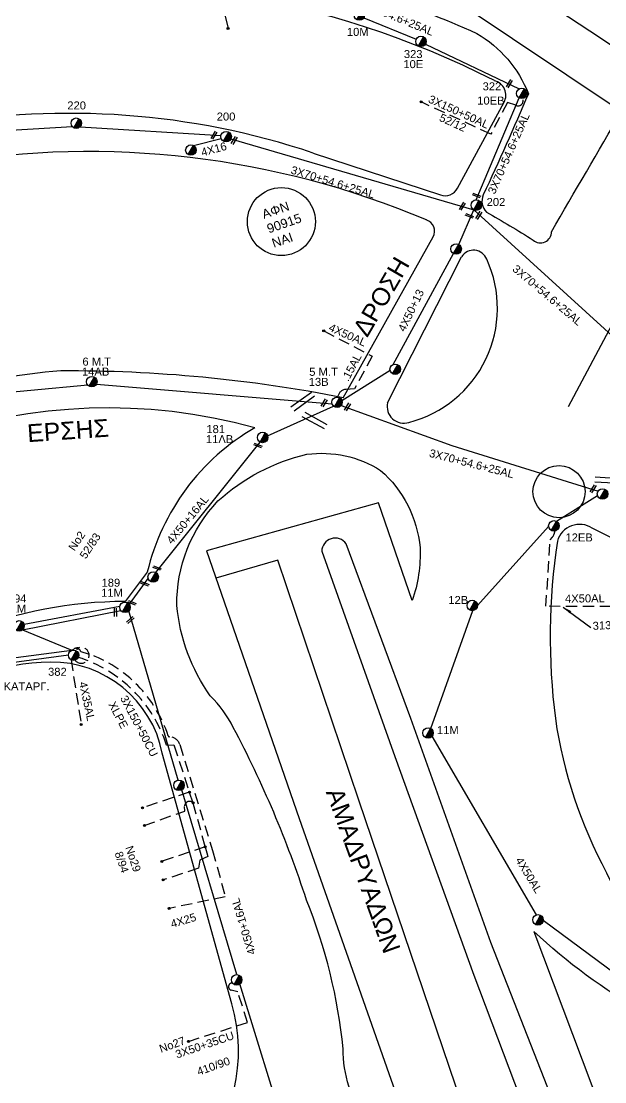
# Model space of a CAD drawing. Header units: millimetres. Extents: x 875 to 3140, y 727 to 1775.
# Drawn here: x 1568.6 to 1699.9, y 1297.2 to 1535.7 of the extents above; entities that cross this region are included whole.
import ezdxf
from ezdxf.enums import TextEntityAlignment as Align

# ---------------------------------------------------------------- set-up
doc = ezdxf.new("R2010")
doc.units = ezdxf.units.MM
doc.linetypes.add('DASHED', pattern=[19.05, 12.7, -6.35])
for name, color, linetype in [('Άγνωστα', 7, 'Continuous'), ('Γέφυρες Εναερίου Δικτύου', 7, 'Continuous'), ('Γυμνά εναέρια ΧΤ (3Φ)   3x50+35CU', 7, 'Continuous'), ('Γυμνά εναέρια ΧΤ (3Φ)   4x16AL', 7, 'Continuous'), ('Γυμνά εναέρια ΧΤ (3Φ)   4x35AL', 7, 'Continuous'), ('Γυμνά εναέρια ΧΤ (3Φ)   4x50AL', 7, 'Continuous'), ('Γυμνά εναέρια ΧΤ και ΦΟΠ (3Φ)   4x50+16AL', 7, 'Continuous'), ('Εναέρια παροχή ΧΤ 4x16', 7, 'SYN_LINE'), ('Εναέρια παροχή ΧΤ 4x25', 7, 'SYN_LINE'), ('Επιγραφές - Σχήματα', 7, 'Continuous'), ('Καλώδια ΧΤ   3x150+50AL', 7, 'DASHED'), ('Καλώδια ΧΤ   3x150+50CU', 7, 'DASHED'), ('Καλώδια ΧΤ   3x150AL+50XLPE', 7, 'DASHED'), ('Καλώδια ΧΤ   4x50+13', 7, 'Continuous'), ('Μηχανική τομή', 7, 'Continuous'), ('Στύλος ΦΜ', 7, 'Continuous'), ('Στύλος ΦΜ @ 1', 7, 'Continuous'), ('Συνδέσεις', 7, 'Continuous'), ('Συνεστραμμένα ΧΤ   3x70+54.6+25AL', 7, 'SYN_LINE'), ('Τομή', 7, 'Continuous'), ('Υπόβαθρο ΔΕΗ', 7, 'Continuous'), ('Υπόγεια Καλώδια Δικτύου ΧΤ   .15', 7, 'DASHED')]:
    doc.layers.add(name, color=color, linetype=linetype)
doc.styles.add('ar', font='arial.ttf')
doc.styles.get("Standard").update_dxf_attribs({"font": 'arial.ttf'})
doc.linetypes.add('SYN_LINE', pattern='A,0.5,-0.0001,["/\\/\\/\\/",Standard,S=0.1,R=0,X=0,Y=-0.05],-0.25', length=0.7501)
doc.dimstyles.new('ISO-25', dxfattribs={"dimtxt": 2.5, "dimasz": 2.5, "dimexe": 1.25, "dimexo": 0.625, "dimtad": 1, "dimtxsty": 'Standard', "dimcen": 2.5, "dimadec": 0, "dimazin": 0, "dimtfac": 1, "dimtmove": 0, "dimatfit": 3, "dimfxl": 1, "dimarcsym": 0})

# ---------------------------------------------------------------- blocks, each defined once
blk = doc.blocks.new('ΥΠΑΡΧΩΝ ΤΣΙΜΕΝΤΕΝΙΟΣ ΣΤΥΛΟΣ')
at = {"layer": 'Στύλος ΦΜ'}
blk.add_hatch(color=256, dxfattribs=at).paths.add_polyline_path([(-1.29, -2.28, 0.574793), (2.62, 0, 0.268822), (1.3, 2.27)])
blk.add_line((-1.29, -2.28), (1.3, 2.27), dxfattribs=at)
blk.add_circle((0, 0), 2.62, dxfattribs=at)
at = {"layer": 'Στύλος ΦΜ', "flags": 4}
for tag, p in [('ΑΡΙΘΜΟΣ', (-4.68, 8.05)), ('ΤΥΠΟΣ', (-4.91, 3.03))]:
    blk.add_attdef(tag, p, '', height=4, dxfattribs=at)
blk = doc.blocks.new('ΤΟΜΗ')
at = {"layer": 'Τομή', "ltscale": 40}
for p, q in [((-5.68, 0), (5.68, 0)), ((5.68, -2.33), (-5.68, -2.33))]:
    blk.add_line(p, q, dxfattribs=at)
blk = doc.blocks.new('ΜΗΧΑΝΙΚΗ ΤΟΜΗ')
at = {"layer": 'Μηχανική τομή', "ltscale": 40}
for p, q in [((-1.89, 0.78), (1.89, 0.78)), ((1.89, 0), (-1.89, 0))]:
    blk.add_line(p, q, dxfattribs=at)
blk = doc.blocks.new('_ΣΥΝΔΕΣΗ')
at = {"layer": 'Συνδέσεις', "linetype": 'SYN_LINE', "ltscale": 40}
blk.add_hatch(color=256, dxfattribs=at).paths.add_polyline_path([(0.5, -0.01, 1), (-0.5, -0.01, 1)])
at = {"layer": 'Συνδέσεις'}
blk.add_circle((0, -0.01), 0.5, dxfattribs=at)

msp = doc.modelspace()

# ---------------------------------------------------------------- linework, layer by layer
at = {"layer": 'Άγνωστα'}
msp.add_circle((1627.17, 1490.65), 7.65, dxfattribs=at)
at = {"layer": 'Γέφυρες Εναερίου Δικτύου', "color": 2, "linetype": 'DASHED', "ltscale": 0.2}
for points in [[(1606.46, 1362.35), (1595.88, 1358.82)], [(1610.02, 1350.03), (1600.17, 1346.73)], [(1610.02, 1350.03), (1600.24, 1346.75)]]:
    msp.add_lwpolyline(points, dxfattribs=at)
msp.add_lwpolyline([(1596.34, 1354.84), (1605.46, 1358.1), (1605.39, 1359.1, -0.691077), (1607.28, 1359.95, -0.873845)], format="xyb", dxfattribs=at)
at = {"layer": 'Γυμνά εναέρια ΧΤ (3Φ)   3x50+35CU', "color": 151, "linetype": 'DASHED', "ltscale": 0.2}
msp.add_lwpolyline([(1606.26, 1306.29), (1619.54, 1310.54), (1617.37, 1317.42), (1615.9, 1317.81, -0.900258), (1616.15, 1319.44, 0.024403)], format="xyb", dxfattribs=at)
at = {"layer": 'Γυμνά εναέρια ΧΤ (3Φ)   4x16AL', "color": 1, "ltscale": 20}
msp.add_lwpolyline([(1607.4, 1507.77), (1613.64, 1509.33)], dxfattribs=at)
at = {"layer": 'Γυμνά εναέρια ΧΤ (3Φ)   4x35AL', "color": 30, "linetype": 'DASHED', "ltscale": 0.2}
msp.add_lwpolyline([(1579.85, 1392.11), (1582.15, 1377.54)], dxfattribs=at)
at = {"layer": 'Γυμνά εναέρια ΧΤ (3Φ)   4x50AL', "color": 27, "linetype": 'DASHED', "ltscale": 0.2}
msp.add_lwpolyline([(1636.69, 1466.08), (1647.57, 1460.41)], dxfattribs=at)
at = {"layer": 'Γυμνά εναέρια ΧΤ (3Φ)   4x50AL', "color": 1}
for points in [[(1689.04, 1423.25), (1698.27, 1429.08)], [(1671.29, 1404.3), (1687.29, 1422.08)], [(1660.75, 1376.67), (1670.21, 1403.16)], [(1684.52, 1334.73), (1661.08, 1374.91)], [(1712.68, 1313.74), (1686.06, 1333.49)]]:
    msp.add_lwpolyline(points, dxfattribs=at)
at = {"layer": 'Γυμνά εναέρια ΧΤ (3Φ)   4x50AL', "color": 1, "linetype": 'DASHED', "ltscale": 0.2}
msp.add_lwpolyline([(1701.34, 1404.06), (1686.68, 1404.14), (1687.62, 1419.12), (1688.12, 1419.7, 0.14824), (1688.71, 1421.08, -0.89203)], format="xyb", dxfattribs=at)
at = {"layer": 'Γυμνά εναέρια ΧΤ και ΦΟΠ (3Φ)   4x50+16AL', "color": 30}
for points in [[(1624.08, 1442.48), (1638.88, 1449.16)], [(1598.92, 1411.75), (1622.38, 1441.08)], [(1592.97, 1404.58), (1597.2, 1410.42)]]:
    msp.add_lwpolyline(points, dxfattribs=at)
at = {"layer": 'Γυμνά εναέρια ΧΤ και ΦΟΠ (3Φ)   4x50+16AL', "color": 151}
for points in [[(1603.94, 1365.04), (1592.88, 1403.12)], [(1617.18, 1321.3), (1604.75, 1362.88)], [(1628.58, 1284.48), (1617.84, 1319.21)]]:
    msp.add_lwpolyline(points, dxfattribs=at)
at = {"layer": 'Εναέρια παροχή ΧΤ 4x16', "color": 27, "ltscale": 10}
msp.add_lwpolyline([(1613, 1542.93), (1615.17, 1534.09)], dxfattribs=at)
at = {"layer": 'Εναέρια παροχή ΧΤ 4x25', "color": 2, "linetype": 'DASHED', "ltscale": 0.2}
msp.add_lwpolyline([(1614.55, 1338.79), (1601.9, 1336.2)], dxfattribs=at)
at = {"layer": 'Καλώδια ΧΤ   3x150+50AL', "color": 27, "ltscale": 0.2}
msp.add_lwpolyline([(1679.91, 1516.81), (1678.01, 1517.45), (1674.28, 1510.33), (1658.61, 1517.57)], dxfattribs=at)
msp.add_arc((1680.42, 1517.82), 1.13, 243.4825, 26.5798, dxfattribs=at)
at = {"layer": 'Καλώδια ΧΤ   3x150AL+50XLPE', "color": 2, "linetype": 'DASHED', "ltscale": 0.2}
for points in [[(1580.06, 1394.25), (1580.48, 1394.53, -0.493495), (1582.03, 1394), (1583.7, 1393.48, -0.231149), (1601.73, 1374.97, 0.447006), (1602.04, 1374.83, -0.297949), (1604.33, 1373.03), (1611.7, 1349.25), (1614.55, 1338.79)], [(1581.51, 1392.66, -0.243212), (1601.31, 1372.94), (1603.01, 1372.95), (1606.46, 1362.35), (1607.28, 1359.95), (1610.02, 1350.03), (1610.62, 1347.87), (1608.79, 1347.03), (1608.56, 1345.23), (1600.53, 1342.6)]]:
    msp.add_lwpolyline(points, format="xyb", dxfattribs=at)
at = {"layer": 'Καλώδια ΧΤ   3x150AL+50XLPE', "color": 7, "linetype": 'DASHED', "ltscale": 0.2}
msp.add_arc((1582.15, 1393.11), 1.78, 218.486, 118.5871, dxfattribs=at)
at = {"layer": 'Καλώδια ΧΤ   4x50+13', "color": 1}
for points in [[(1552.45, 1510.42), (1580.13, 1512.02)], [(1581.91, 1511.99), (1613.59, 1510.03)], [(1667.07, 1485.52), (1670.44, 1493.32)], [(1652.32, 1458.53), (1665.9, 1483.47)], [(1640.78, 1450.45), (1651.61, 1457.24)]]:
    msp.add_lwpolyline(points, dxfattribs=at)
at = {"layer": 'Καλώδια ΧΤ   4x50+13', "color": 27}
for points in [[(1557.89, 1451.52), (1583.6, 1453.94)], [(1585.58, 1454.11), (1638.56, 1449.68)]]:
    msp.add_lwpolyline(points, dxfattribs=at)
at = {"layer": 'Συνεστραμμένα ΧΤ   3x70+54.6+25AL', "color": 27, "ltscale": 15}
msp.add_lwpolyline([(1645.71, 1536.49), (1657.5, 1531.67)], dxfattribs=at)
at = {"layer": 'Συνεστραμμένα ΧΤ   3x70+54.6+25AL', "color": 27, "ltscale": 20}
for points in [[(1659.58, 1530.58), (1680.65, 1520.51)], [(1671, 1495.52), (1680.62, 1518.5)], [(1670.44, 1493.32), (1708.27, 1458.88)]]:
    msp.add_lwpolyline(points, dxfattribs=at)
at = {"layer": 'Συνεστραμμένα ΧΤ   3x70+54.6+25AL', "color": 1, "ltscale": 20}
for points in [[(1615.81, 1509.27), (1670.44, 1493.32)], [(1640.6, 1449.28), (1665.52, 1440.31), (1698.42, 1430.04)]]:
    msp.add_lwpolyline(points, dxfattribs=at)
at = {"layer": 'Συνεστραμμένα ΧΤ   3x70+54.6+25AL', "color": 151, "ltscale": 20}
msp.add_lwpolyline([(1568.93, 1398.84), (1591.09, 1403.16)], dxfattribs=at)
at = {"layer": 'Συνεστραμμένα ΧΤ   3x70+54.6+25AL', "color": 30, "ltscale": 20}
msp.add_lwpolyline([(1569.29, 1400.09), (1590.85, 1404.16)], dxfattribs=at)
at = {"layer": 'Συνεστραμμένα ΧΤ   3x70+54.6+25AL', "color": 30, "ltscale": 15}
msp.add_lwpolyline([(1568.93, 1398.84), (1580.06, 1394.25)], dxfattribs=at)
at = {"layer": 'Συνεστραμμένα ΧΤ   3x70+54.6+25AL', "color": 2, "ltscale": 20}
msp.add_lwpolyline([(1553.63, 1390.81), (1580.06, 1394.25)], dxfattribs=at)
at = {"layer": 'Συνεστραμμένα ΧΤ   3x70+54.6+25AL', "color": 5, "ltscale": 15}
msp.add_lwpolyline([(1554.22, 1389.83), (1579.25, 1393.2)], dxfattribs=at)
at = {"layer": 'Υπόβαθρο ΔΕΗ'}
for p, q in [((1666.82, 1498.18), (1677.26, 1517.49)), ((1651.07, 1449.92), (1667.69, 1482.76))]:
    msp.add_line(p, q, dxfattribs=at)
for points in [[(1605.64, 1627.03), (1585.63, 1599.4, 0.501543), (1592.03, 1586.5, -0.06937), (1645.07, 1564.51, -0.028444), (1722.52, 1515.87, 0.240705), (1727.35, 1518.33, 0.238321), (1726.57, 1549.59, 0.052081), (1719.2, 1561.7, 0.059819), (1686.38, 1591.12, 0.055527), (1627.43, 1623.95, 0.016929), (1609.49, 1628.71, 0.23279), (1605.64, 1627.03, 2.638432)], [(1691.79, 1449.04), (1719.36, 1500.89, 0.240284), (1718.79, 1505.27), (1703.62, 1515.38), (1666.96, 1539.94, 0.026052), (1620.62, 1564.91, 0.030155), (1560.68, 1587.33, 0.003325), (1490.53, 1553.77, -0.001705), (1419.59, 1489.59, 1), (1423.93, 1485.01, 0.008744), (1459.82, 1515.25, -0.044165), (1527.6, 1544.18, -0.068774), (1568.68, 1551.56, -0.080219), (1624.59, 1548.25, -0.053266), (1671.11, 1532.97, -0.169949), (1682.73, 1519.42, -0.007821), (1672.58, 1496.65, 0.310652), (1673.3, 1492.79, -0.010079), (1683.81, 1486.51, 0.653392), (1687.92, 1488.38, 0.000552), (1703.62, 1515.38, -0.593573)], [(1661.16, 1243.14), (1646.07, 1288.53, -0.150095), (1641.05, 1304.63, 0.071125), (1632.84, 1338.05, 0.04305), (1616.36, 1376.87, 0.085983), (1611.18, 1384, -0.131863), (1603.65, 1404.31, -0.19517), (1612.89, 1427.83, -0.127673), (1632.92, 1438.34, -0.17403), (1649.49, 1434.71, -0.190679), (1658.36, 1417.32, -0.094546), (1656.59, 1405.42), (1648.98, 1427.42), (1610.31, 1416.58), (1631.15, 1356.41), (1657.54, 1281.38, 0.792528), (1669.36, 1287.58), (1644.6, 1360.53), (1626.35, 1414.5), (1612.41, 1410.5)], [(1718.47, 1323.68), (1726.22, 1323.74), (1745.23, 1362.25, -0.053196), (1735.6, 1374.87, -0.21253), (1735.15, 1402.27, -0.000485), (1697.08, 1421.71, 0.50604), (1689.26, 1418.81, 0.068906), (1688.81, 1378.88, 0.088163), (1700.31, 1344.23, 0.147264), (1718.47, 1323.68, 0.326313)], [(1661.16, 1243.14), (1713.73, 1216.9, 0.755839), (1718.31, 1220.07), (1712.24, 1238.13), (1696.8, 1271.21), (1674.25, 1328.53), (1656.29, 1378.93), (1641.72, 1418.21, 0.722545), (1636.26, 1416.51), (1652.66, 1370.38), (1670.48, 1321.21), (1683.64, 1286.23)], [(1683.96, 1331), (1703.53, 1279.02, -0.067119), (1708.57, 1312.85, -0.058068), (1683.96, 1331, -30.142137)]]:
    msp.add_lwpolyline(points, format="xyb", dxfattribs=at)
for points in [[(1634.33, 1506.08), (1662.94, 1496.64)], [(1641.1, 1451.05), (1661.28, 1487.23)], [(1597.01, 1411.78), (1592.01, 1405.22)], [(1616.06, 1314.74), (1600.39, 1371.09)]]:
    msp.add_lwpolyline(points, dxfattribs=at)
msp.add_circle((1689.62, 1429.92), 5.86, dxfattribs=at)
for centre, radius, start, end in [((1583.85, 1343.67), 200.62, 62.9548, 98.7498), ((1674.31, 1519.08), 3.35, 331.5892, 76.9136), ((1579.56, 1342.38), 172.62, 71.5002, 128.2975), ((1583.9, 1311.47), 194.93, 67.0925, 99.4912), ((1663.96, 1499.73), 3.25, 251.735, 331.5892), ((1658.97, 1488.51), 2.64, 330.8536, 72.344), ((1670.38, 1481.02), 3.2, 21.0815, 146.978), ((1649.29, 1471.15), 26.48, 284.3269, 24.5937), ((1588.65, 1314.06), 143.45, 94.4466, 116.7111), ((1579.14, 1135.72), 321.36, 78.8834, 90.2871), ((1588.18, 1323.74), 125, 74.6785, 143.0032), ((1654.7, 1449.05), 3.73, 166.4509, 287.9266), ((1646.66, 1400.1), 51, 119.9305, 166.7613), ((1592.42, 1305.56), 99.66, 90.2373, 131.8699), ((1576.86, 1333.95), 57.68, 91.6134, 124.656), ((1575.35, 1366.07), 25.54, 11.3547, 90.2737), ((1579.26, 1304.23), 38.27, 317.7193, 15.9423)]:
    msp.add_arc(centre, radius, start, end, dxfattribs=at)
at = {"layer": 'Υπόγεια Καλώδια Δικτύου ΧΤ   .15', "color": 27, "linetype": 'DASHED', "ltscale": 0.2}
msp.add_lwpolyline([(1647.57, 1460.41), (1643.64, 1453.06), (1641.68, 1452.92, 0.359769), (1639.87, 1451.19)], format="xyb", dxfattribs=at)

# ---------------------------------------------------------------- block references
at = {"layer": 'Μηχανική τομή'}
for p, xscale, yscale, zscale, rotation in [((1678.26, 1521.78), 0.5000000000000148, 0.5000000000000148, 0.5000000000000148, 238.8564489628371), ((1611.83, 1510.17), 0.5000000000000148, 0.5000000000000148, 0.5000000000000148, 238.8564489628371), ((1616.38, 1509), 0.5000000000000148, 0.5000000000000148, 0.5000000000000148, 238.8564489628371), ((1671.15, 1496.69), 0.499999999999973, 0.499999999999973, 0.499999999999973, 159.5869687060389), ((1667.69, 1494.21), 0.5000000000000148, 0.5000000000000148, 0.5000000000000148, 238.8564489628371), ((1669.53, 1492.13), 0.499999999999973, 0.499999999999973, 0.499999999999973, 159.5869687060389), ((1671.4, 1492.17), 0.5000000000000148, 0.5000000000000148, 0.5000000000000148, 238.8564489628371), ((1636.64, 1449.97), 0.5000000000000148, 0.5000000000000148, 0.5000000000000148, 238.8564489628371), ((1641.87, 1449.09), 0.5000000000000148, 0.5000000000000148, 0.5000000000000148, 238.8564489628371), ((1621.97, 1440.47), 0.4999999999999731, 0.4999999999999731, 0.4999999999999731, 159.5869687060389), ((1697.12, 1430.67), 0.5000000000000603, 0.5000000000000603, 0.5000000000000603, 238.612916663875), ((1599.26, 1412.93), 0.4999999999999731, 0.4999999999999731, 0.4999999999999731, 159.5869687060389), ((1596.51, 1409.39), 0.4999999999999731, 0.4999999999999731, 0.4999999999999731, 159.5869687060389), ((1593.64, 1405.11), 0.4999999999999731, 0.4999999999999731, 0.4999999999999731, 159.5869687060389), ((1589.63, 1402.77), 0.5000000000000537, 0.5000000000000537, 0.5000000000000537, 271.6329805993134), ((1593.06, 1401.23), 0.4999999999999278, 0.4999999999999278, 0.4999999999999278, 222.487677803697)]:
    msp.add_blockref('ΜΗΧΑΝΙΚΗ ΤΟΜΗ', p, dxfattribs=dict(at, xscale=xscale, yscale=yscale, zscale=zscale, rotation=rotation))
at = {"layer": 'Στύλος ΦΜ @ 1', "ltscale": 40}
ref = msp.add_blockref('ΥΠΑΡΧΩΝ ΤΣΙΜΕΝΤΕΝΙΟΣ ΣΤΥΛΟΣ', (1644.71, 1537.12), dxfattribs=dict(at, xscale=0.4499999999998181, yscale=0.4499999999998181, zscale=0.4499999999998181))
ref.add_attrib('ΤΥΠΟΣ', '10M', (1641.9, 1532.42), dxfattribs={"layer": 'Στύλος ΦΜ', "height": 1.8, "flags": 4})
ref = msp.add_blockref('ΥΠΑΡΧΩΝ ΤΣΙΜΕΝΤΕΝΙΟΣ ΣΤΥΛΟΣ', (1658.57, 1531.18), dxfattribs=dict(at, xscale=0.4499999999998181, yscale=0.4499999999998181, zscale=0.4499999999998181))
ref.add_attrib('ΤΥΠΟΣ', '10E', (1654.61, 1525.17), dxfattribs={"layer": 'Στύλος ΦΜ', "height": 1.8, "flags": 4})
ref.add_attrib('ΑΡΙΘΜΟΣ', '323', (1654.72, 1527.43), dxfattribs={"layer": 'Στύλος ΦΜ', "height": 1.8, "flags": 4})
ref = msp.add_blockref('ΥΠΑΡΧΩΝ ΤΣΙΜΕΝΤΕΝΙΟΣ ΣΤΥΛΟΣ', (1681.25, 1519.49), dxfattribs=dict(at, xscale=0.4499999999998181, yscale=0.4499999999998181, zscale=0.4499999999998181))
ref.add_attrib('ΤΥΠΟΣ', '10EB', (1671.22, 1516.97), dxfattribs={"layer": 'Στύλος ΦΜ', "height": 1.8, "flags": 4})
ref.add_attrib('ΑΡΙΘΜΟΣ', '322', (1672.43, 1520.17), dxfattribs={"layer": 'Στύλος ΦΜ', "height": 1.8, "flags": 4})
ref = msp.add_blockref('ΥΠΑΡΧΩΝ ΤΣΙΜΕΝΤΕΝΙΟΣ ΣΤΥΛΟΣ', (1581.03, 1512.78), dxfattribs=dict(at, xscale=0.4499999999998181, yscale=0.4499999999998181, zscale=0.4499999999998181))
ref.add_attrib('ΤΥΠΟΣ', '220', (1579.02, 1515.88), dxfattribs={"layer": 'Στύλος ΦΜ', "height": 1.8, "flags": 4})
ref = msp.add_blockref('ΥΠΑΡΧΩΝ ΤΣΙΜΕΝΤΕΝΙΟΣ ΣΤΥΛΟΣ', (1614.74, 1509.76), dxfattribs=dict(at, xscale=0.4499999999998181, yscale=0.4499999999998181, zscale=0.4499999999998181))
ref.add_attrib('ΑΡΙΘΜΟΣ', '200', (1612.63, 1513.38), dxfattribs={"layer": 'Στύλος ΦΜ', "height": 1.8, "flags": 4})
at = {"layer": 'Στύλος ΦΜ @ 1', "ltscale": 40, "xscale": 0.4499999999998181, "yscale": 0.4499999999998181, "zscale": 0.4499999999998181}
for p in [(1606.81, 1506.74), (1666.48, 1484.5), (1652.77, 1457.44), (1598.33, 1410.73), (1604.14, 1363.88), (1684.89, 1333.62), (1617.11, 1320.12)]:
    msp.add_blockref('ΥΠΑΡΧΩΝ ΤΣΙΜΕΝΤΕΝΙΟΣ ΣΤΥΛΟΣ', p, dxfattribs=at)
at = {"layer": 'Στύλος ΦΜ @ 1', "ltscale": 40}
ref = msp.add_blockref('ΥΠΑΡΧΩΝ ΤΣΙΜΕΝΤΕΝΙΟΣ ΣΤΥΛΟΣ', (1671.02, 1494.35), dxfattribs=dict(at, xscale=0.4499999999998181, yscale=0.4499999999998181, zscale=0.4499999999998181))
ref.add_attrib('ΤΥΠΟΣ', '202', (1673.34, 1494.16), dxfattribs={"layer": 'Στύλος ΦΜ', "height": 1.8, "flags": 4})
at = {"layer": 'Στύλος ΦΜ @ 1', "ltscale": 40, "xscale": 0.4499999999998181, "yscale": 0.4499999999998181, "zscale": 0.4499999999998181}
msp.add_blockref('ΥΠΑΡΧΩΝ ΤΣΙΜΕΝΤΕΝΙΟΣ ΣΤΥΛΟΣ', (1584.53, 1454.65), dxfattribs=at).add_auto_attribs({'ΤΥΠΟΣ': '14AB', 'ΑΡΙΘΜΟΣ': '6 M.T'})
at = {"layer": 'Στύλος ΦΜ @ 1', "ltscale": 40}
ref = msp.add_blockref('ΥΠΑΡΧΩΝ ΤΣΙΜΕΝΤΕΝΙΟΣ ΣΤΥΛΟΣ', (1639.69, 1450.02), dxfattribs=dict(at, xscale=0.4499999999998181, yscale=0.4499999999998181, zscale=0.4499999999998181))
ref.add_attrib('ΤΥΠΟΣ', '13B', (1633.32, 1453.71), dxfattribs={"layer": 'Στύλος ΦΜ', "height": 1.8, "flags": 4})
ref.add_attrib('ΑΡΙΘΜΟΣ', '5 M.T', (1633.43, 1455.97), dxfattribs={"layer": 'Στύλος ΦΜ', "height": 1.8, "flags": 4})
ref = msp.add_blockref('ΥΠΑΡΧΩΝ ΤΣΙΜΕΝΤΕΝΙΟΣ ΣΤΥΛΟΣ', (1622.96, 1442.11), dxfattribs=dict(at, xscale=0.4499999999998181, yscale=0.4499999999998181, zscale=0.4499999999998181))
ref.add_attrib('ΤΥΠΟΣ', '11ΛB', (1610.2, 1440.83), dxfattribs={"layer": 'Στύλος ΦΜ', "height": 1.8, "flags": 4})
ref.add_attrib('ΑΡΙΘΜΟΣ', '181', (1610.3, 1443.09), dxfattribs={"layer": 'Στύλος ΦΜ', "height": 1.8, "flags": 4})
ref = msp.add_blockref('ΥΠΑΡΧΩΝ ΤΣΙΜΕΝΤΕΝΙΟΣ ΣΤΥΛΟΣ', (1699.41, 1429.4), dxfattribs=dict(at, xscale=0.4499999999998181, yscale=0.4499999999998181, zscale=0.4499999999998181))
ref.add_attrib('ΤΥΠΟΣ', '14AB', (1706.3, 1428.12), dxfattribs={"layer": 'Στύλος ΦΜ', "height": 1.8, "flags": 4})
ref.add_attrib('ΑΡΙΘΜΟΣ', '174', (1706.41, 1430.39), dxfattribs={"layer": 'Στύλος ΦΜ', "height": 1.8, "flags": 4})
ref = msp.add_blockref('ΥΠΑΡΧΩΝ ΤΣΙΜΕΝΤΕΝΙΟΣ ΣΤΥΛΟΣ', (1688.46, 1422.23), dxfattribs=dict(at, xscale=0.4499999999998181, yscale=0.4499999999998181, zscale=0.4499999999998181))
ref.add_attrib('ΤΥΠΟΣ', '12EB', (1691.07, 1418.72), dxfattribs={"layer": 'Στύλος ΦΜ', "height": 1.8, "flags": 4})
ref = msp.add_blockref('ΥΠΑΡΧΩΝ ΤΣΙΜΕΝΤΕΝΙΟΣ ΣΤΥΛΟΣ', (1592, 1403.91), dxfattribs=dict(at, xscale=0.4499999999998181, yscale=0.4499999999998181, zscale=0.4499999999998181))
ref.add_attrib('ΤΥΠΟΣ', '11M', (1586.62, 1406.28), dxfattribs={"layer": 'Στύλος ΦΜ', "height": 1.8, "flags": 4})
ref.add_attrib('ΑΡΙΘΜΟΣ', '189', (1586.72, 1408.54), dxfattribs={"layer": 'Στύλος ΦΜ', "height": 1.8, "flags": 4})
ref = msp.add_blockref('ΥΠΑΡΧΩΝ ΤΣΙΜΕΝΤΕΝΙΟΣ ΣΤΥΛΟΣ', (1568.17, 1399.74), dxfattribs=dict(at, xscale=0.4499999999998181, yscale=0.4499999999998181, zscale=0.4499999999998181))
ref.add_attrib('ΤΥΠΟΣ', '11M', (1564.88, 1402.72), dxfattribs={"layer": 'Στύλος ΦΜ', "height": 1.8, "flags": 4})
ref.add_attrib('ΑΡΙΘΜΟΣ', '194', (1565.63, 1405), dxfattribs={"layer": 'Στύλος ΦΜ', "height": 1.8, "flags": 4})
ref = msp.add_blockref('ΥΠΑΡΧΩΝ ΤΣΙΜΕΝΤΕΝΙΟΣ ΣΤΥΛΟΣ', (1670.11, 1404.33), dxfattribs=dict(at, xscale=0.4499999999998181, yscale=0.4499999999998181, zscale=0.4499999999998181))
ref.add_attrib('ΤΥΠΟΣ', '12B', (1664.72, 1404.66), dxfattribs={"layer": 'Στύλος ΦΜ', "height": 1.8, "flags": 4})
ref = msp.add_blockref('ΥΠΑΡΧΩΝ ΤΣΙΜΕΝΤΕΝΙΟΣ ΣΤΥΛΟΣ', (1580.43, 1393.13), dxfattribs=dict(at, xscale=0.4499999999998181, yscale=0.4499999999998181, zscale=0.4499999999998181))
ref.add_attrib('ΤΥΠΟΣ', '382', (1574.69, 1388.51), dxfattribs={"layer": 'Στύλος ΦΜ', "height": 1.8, "flags": 4})
ref = msp.add_blockref('ΥΠΑΡΧΩΝ ΤΣΙΜΕΝΤΕΝΙΟΣ ΣΤΥΛΟΣ', (1660.16, 1375.65), dxfattribs=dict(at, xscale=0.4499999999998181, yscale=0.4499999999998181, zscale=0.4499999999998181))
ref.add_attrib('ΤΥΠΟΣ', '11M', (1662.17, 1375.41), dxfattribs={"layer": 'Στύλος ΦΜ', "height": 1.8, "flags": 4})
at = {"layer": 'Συνδέσεις', "xscale": 0.4500000000000455, "yscale": 0.4500000000000455, "zscale": 0.4500000000000455}
for p in [(1615.17, 1534.09), (1658.61, 1517.57), (1636.69, 1466.09), (1581.3, 1394.68), (1582.15, 1377.54), (1606.5, 1362.36), (1607.31, 1359.96), (1595.92, 1358.83), (1596.38, 1354.85), (1610.05, 1350.04), (1600.28, 1346.76), (1600.57, 1342.61), (1601.94, 1336.21), (1606.26, 1306.3)]:
    msp.add_blockref('_ΣΥΝΔΕΣΗ', p, dxfattribs=at)
at = {"layer": 'Τομή'}
for p, xscale, yscale, zscale, rotation in [((1631.63, 1450.66), 0.4999999999999373, 0.4999999999999373, 0.4999999999999373, 35.995941955055), ((1634.37, 1445.38), 0.5000000000000785, 0.5000000000000785, 0.5000000000000785, 151.2397635447606), ((1700.61, 1433.07), 0.4999999999999521, 0.4999999999999521, 0.4999999999999521, 356.6252662993982)]:
    msp.add_blockref('ΤΟΜΗ', p, dxfattribs=dict(at, xscale=xscale, yscale=yscale, zscale=zscale, rotation=rotation))

# ---------------------------------------------------------------- texts
at = {"layer": 'Γυμνά εναέρια ΧΤ (3Φ)   3x50+35CU', "ltscale": 20}
msp.add_text('3X50+35CU', height=1.8, rotation=18.8009, dxfattribs=at).set_placement((1609.92, 1305.51), align=Align.MIDDLE)
at = {"layer": 'Γυμνά εναέρια ΧΤ (3Φ)   4x16AL', "ltscale": 20, "insert": (1608.91, 1507.04), "char_height": 1.8, "width": 8.2023, "attachment_point": 1, "rotation": 15.2528, "style": 'ar'}
msp.add_mtext('4Χ16', dxfattribs=at)
at = {"layer": 'Γυμνά εναέρια ΧΤ (3Φ)   4x35AL', "ltscale": 20}
msp.add_text('4X35AL', height=1.8, rotation=282.0527, dxfattribs=at).set_placement((1583.47, 1382.77), align=Align.MIDDLE)
at = {"layer": 'Γυμνά εναέρια ΧΤ (3Φ)   4x50AL', "ltscale": 20}
for rotation, p in [(335.6776, (1642.08, 1465.17)), (0.5753, (1695.44, 1405.91)), (301.4517, (1682.85, 1343.68))]:
    msp.add_text('4X50AL', height=1.8, rotation=rotation, dxfattribs=at).set_placement(p, align=Align.MIDDLE)
at = {"layer": 'Γυμνά εναέρια ΧΤ και ΦΟΠ (3Φ)   4x50+16AL', "ltscale": 20}
for rotation, p in [(50.4394, (1606.07, 1423.64)), (106.8427, (1618.67, 1332.15))]:
    msp.add_text('4X50+16AL', height=1.8, rotation=rotation, dxfattribs=at).set_placement(p, align=Align.MIDDLE)
at = {"layer": 'Εναέρια παροχή ΧΤ 4x25', "ltscale": 20}
msp.add_text('4X25', height=1.8, rotation=16.8179, dxfattribs=at).set_placement((1605.12, 1333.49), align=Align.MIDDLE)
at = {"layer": 'Επιγραφές - Σχήματα', "insert": (1622.55, 1493.19), "char_height": 2.06, "width": 108.307, "attachment_point": 1, "rotation": 18.9876}
msp.add_mtext('ΑΦΝ\\P90915\\PΝΑΙ', dxfattribs=at)
at = {"layer": 'Επιγραφές - Σχήματα', "ltscale": 20, "width": 19.3816, "attachment_point": 1, "style": 'ar'}
for s, insert, char_height, rotation in [('ΔΡΟΣΗ', (1643.04, 1466.46), 4, 59.8643), ('ΕΡΣΗΣ', (1569.86, 1445.03), 4, 3.9524), ('Νο2', (1579.13, 1417.42), 1.8, 56.277), ('52/83', (1581.65, 1415.62), 1.8, 56.277), ('313/83', (1697.15, 1400.63), 1.8, 2.6288), ('ΑΜΑΔΡΥΑΔΩΝ', (1640.9, 1363.74), 4, 289.7383), ('Νο29', (1593.74, 1350.48), 1.8, 288.5892), ('8/94', (1591.35, 1349.2), 1.8, 288.5892), ('Νο27', (1599.48, 1305.41), 1.8, 19.631), ('410/90', (1607.96, 1300.27), 1.8, 19.631)]:
    msp.add_mtext(s, dxfattribs=dict(at, insert=insert, char_height=char_height, rotation=rotation))
at = {"layer": 'Επιγραφές - Σχήματα', "ltscale": 20, "insert": (1564.69, 1387.04), "char_height": 1.8, "width": 20.1899, "attachment_point": 1, "style": 'ar'}
msp.add_mtext('ΚΑΤΑΡΓ.', dxfattribs=at)
at = {"layer": 'Καλώδια ΧΤ   3x150+50AL', "ltscale": 0.2}
for s, p in [('3X150+50AL', (1667.07, 1515.35)), ('52/12', (1665.75, 1512.94))]:
    msp.add_text(s, height=1.8, rotation=335.5863, dxfattribs=at).set_placement(p, align=Align.MIDDLE)
at = {"layer": 'Καλώδια ΧΤ   3x150+50CU', "ltscale": 20, "insert": (1592.44, 1384.34), "char_height": 1.8, "width": 18.2495, "attachment_point": 1, "rotation": 297.7033, "style": 'ar'}
msp.add_mtext('3Χ150+50CU\\PXLPE', dxfattribs=at)
at = {"layer": 'Καλώδια ΧΤ   4x50+13', "ltscale": 20}
msp.add_text('4X50+13', height=1.8, rotation=64.1759, dxfattribs=at).set_placement((1656.32, 1470.69), align=Align.MIDDLE)
at = {"layer": 'Συνεστραμμένα ΧΤ   3x70+54.6+25AL', "ltscale": 20}
for rotation, p in [(337.6374, (1652.29, 1536.95)), (66.1214, (1678.3, 1505.98)), (343.1666, (1638.77, 1499.53)), (319.8188, (1687.02, 1474.11)), (345.5417, (1669.98, 1436.23))]:
    msp.add_text('3X70+54.6+25AL', height=1.8, rotation=rotation, dxfattribs=at).set_placement(p, align=Align.MIDDLE)
at = {"layer": 'Υπόγεια Καλώδια Δικτύου ΧΤ   .15', "ltscale": 20, "insert": (1640.62, 1455.39), "char_height": 1.8, "width": 2.6814, "attachment_point": 1, "rotation": 62.0291, "style": 'ar'}
msp.add_mtext('.15AL', dxfattribs=at)

# ---------------------------------------------------------------- leaders
at = {"layer": 'Επιγραφές - Σχήματα', "ltscale": 40}
msp.add_leader([(1690.57, 1403.96), (1696.81, 1399.37)], dimstyle='ISO-25', override={"dimasz": 2, "dimtad": 0}, dxfattribs=at)

doc.saveas('drawing.dxf')
